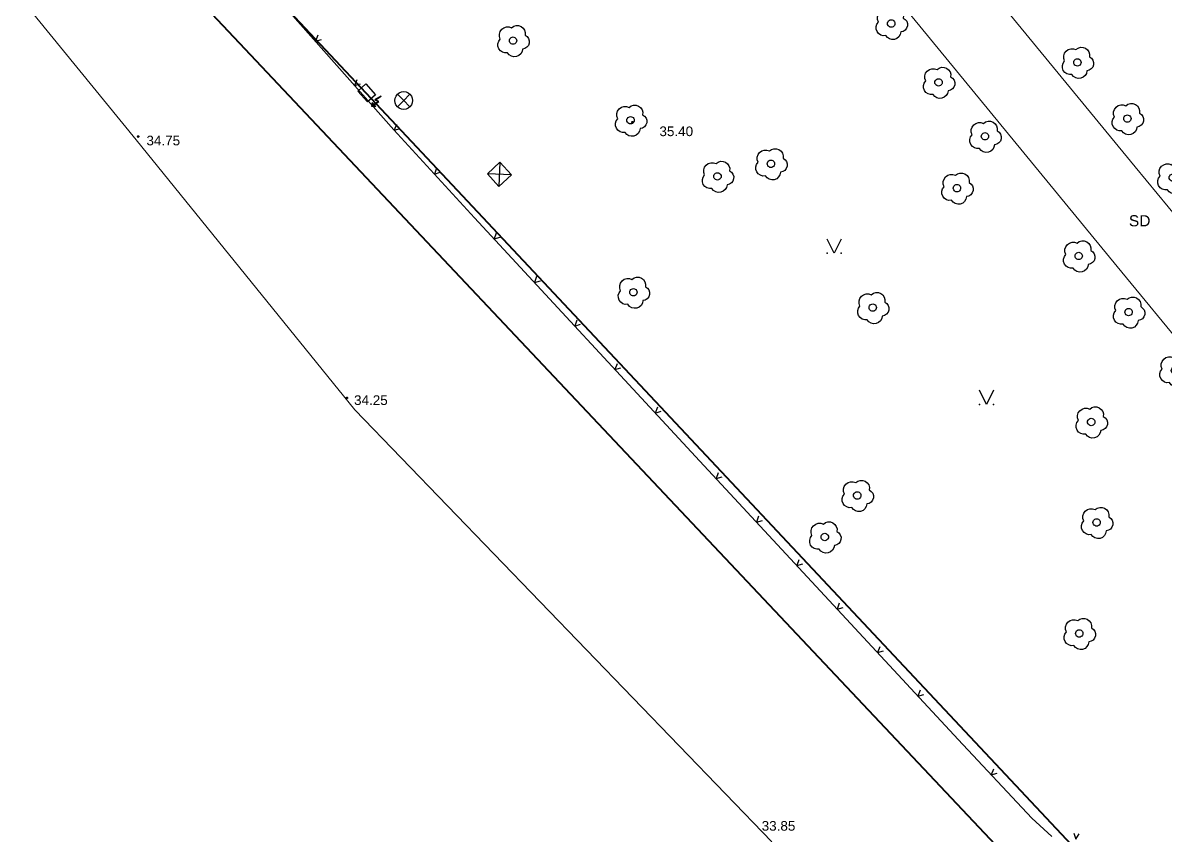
# Model space of a CAD drawing. Header units: metres. Extents: x 363857 to 365179, y 5807840 to 5809004.
# Drawn here: x 364642 to 364719, y 5808416.5 to 5808471.3 of the extents above; entities that cross this region are included whole.
import ezdxf

# ---------------------------------------------------------------- set-up
doc = ezdxf.new("R2010")
doc.units = ezdxf.units.M
doc.header["$LTSCALE"] = 0.5
doc.linetypes.add('LF11.26', pattern=[0])
doc.layers.get('0').update_dxf_attribs({"color": 1, "linetype": 'CONTINUOUS'})
for name, color, linetype in [('Flurstücksgrenze', 5, 'CONTINUOUS'), ('Stk.Befestigungsarten', 1, 'CONTINUOUS'), ('Stk.Bäume', 1, 'CONTINUOUS'), ('Stk.Einfriedungen', 1, 'CONTINUOUS'), ('Stk.Geländehöhen', 1, 'CONTINUOUS'), ('Stk.Grünflächen', 1, 'CONTINUOUS'), ('Stk.Stromversorgung', 1, 'CONTINUOUS'), ('Stk.Topografie allgemein', 1, 'CONTINUOUS'), ('Stk.Ver- und Entsorgungsanlagen allgemein', 1, 'CONTINUOUS')]:
    doc.layers.add(name, color=color, linetype=linetype)
doc.styles.add('TA  11.0401.0000', font='Arial.ttf')

# ---------------------------------------------------------------- blocks, each defined once
blk = doc.blocks.new('S11..378')
at = {"color": 0, "lineweight": -2}
blk.add_lwpolyline([(-0.025, 0.05), (0, 0), (0.025, 0.05)], dxfattribs=at)
blk = doc.blocks.new('Schaltschrank mit Blitz')
at = {"lineweight": -2}
blk.add_hatch(color=0, dxfattribs=at).paths.add_polyline_path([(0.3387, -0.045), (0.2746, -0.1092), (0.2292, -0.0454), (0.2809, -0.0446), (0.2999, 0.064), (0.2234, 0.0322), (0.2487, 0.1804), (0.2546, 0.1802), (0.2297, 0.0388), (0.2999, 0.0713), (0.3064, 0.0709), (0.2876, -0.0448)], flags=0)
at = {"color": 0, "lineweight": -2}
for points in [[(-0.15, 0.1125), (0.15, 0.1125), (0.15, -0.1125), (-0.15, -0.1125)], [(0.2546, 0.1802), (0.2487, 0.1804), (0.2234, 0.0322), (0.2999, 0.064), (0.2809, -0.0446), (0.2292, -0.0454), (0.2746, -0.1092), (0.3387, -0.045), (0.2876, -0.0448), (0.3064, 0.0709), (0.2999, 0.0713), (0.2297, 0.0388)]]:
    blk.add_lwpolyline(points, close=True, dxfattribs=at)
blk = doc.blocks.new('S11..36')
at = {"color": 0, "lineweight": -2}
blk.add_lwpolyline([(0.065, -0.0375, -0.57735), (-0.065, -0.0375, -0.57735), (0, 0.075, -0.57735)], format="xyb", close=True, dxfattribs=at)
for points in [[(-0.05, 0.05), (0, 0), (-0.05, -0.05)], [(0.05, -0.05), (0, 0), (0.05, 0.05)]]:
    blk.add_lwpolyline(points, dxfattribs=at)
blk = doc.blocks.new('S11..37')
at = {"color": 0, "lineweight": -2}
for points in [[(-0.06, 0.06), (0.06, 0.06), (0.06, -0.06), (-0.06, -0.06), (-0.06, 0.06), (0.06, -0.06)], [(0.06, 0.06), (-0.06, -0.06)]]:
    blk.add_lwpolyline(points, dxfattribs=at)
blk = doc.blocks.new('S11..146', base_point=(0, 0.25))
at = {"color": 0, "lineweight": -2}
blk.add_lwpolyline([(0.05, 0.35), (0, 0.25), (-0.05, 0.35)], dxfattribs=at)
for p in [(-0.05, 0.25), (0.05, 0.25)]:
    blk.add_point(p, dxfattribs=at)
blk = doc.blocks.new('S11..60')
at = {"color": 0, "lineweight": -2}
for points in [[(0.165, 0.075, -0.7675055), (0.13, -0.115, -0.7475991), (-0.075, -0.165, -0.7388858), (-0.175, 0.02, -0.7315501), (-0.02, 0.175, -0.7388858)], [(0.0433, -0.025, -0.5773503), (-0.0433, -0.025, -0.5773503), (0, 0.05, -0.5773503)]]:
    blk.add_lwpolyline(points, format="xyb", close=True, dxfattribs=at)
blk = doc.blocks.new('Geländehöhe')
at = {"color": 0, "lineweight": -2}
for points in [[(0.0087, -0.005, -0.5773503), (-0.0087, -0.005, -0.5773503), (0, 0.01, -0.5773503)], [(0.0043, -0.0025, -0.5773503), (-0.0043, -0.0025, -0.5773503), (0, 0.005, -0.5773503)]]:
    blk.add_lwpolyline(points, format="xyb", close=True, dxfattribs=at)

msp = doc.modelspace()

# ---------------------------------------------------------------- linework, layer by layer
at = {"layer": 'Flurstücksgrenze', "color": 7, "linetype": 'Continuous', "lineweight": 40}
msp.add_lwpolyline([(364549.51, 5808600.402), (364553.882, 5808602.403), (364624.25, 5808512.922), (364638.047, 5808495.377), (364717.814, 5808410.4), (364710.559, 5808412.689), (364634.968, 5808492.794), (364613.805, 5808518.876), (364589.883, 5808548.975), (364577.891, 5808565.146), (364549.51, 5808600.402)], close=True, dxfattribs=at)
at = {"layer": 'Stk.Einfriedungen', "color": 7, "linetype": 'LF11.26', "lineweight": 18}
for p, q in [((364666.9955, 5808464.0498), (364657.6642, 5808474.6018)), ((364672.4232, 5808458.1302), (364666.9955, 5808464.0498)), ((364687.339, 5808442.0286), (364672.4232, 5808458.1302)), ((364705.0467, 5808422.9504), (364687.339, 5808442.0286)), ((364710.008, 5808417.6462), (364705.0467, 5808422.9504)), ((364711.3566, 5808416.4282), (364710.008, 5808417.6462))]:
    msp.add_line(p, q, dxfattribs=at)
at = {"layer": 'Stk.Topografie allgemein', "color": 7, "linetype": 'Continuous', "lineweight": 9}
for p, q in [((364649.6111, 5808463.3844), (364629.8833, 5808487.5488)), ((364664.3545, 5808445.1814), (364649.6111, 5808463.3844)), ((364692.4803, 5808416.0697), (364664.3545, 5808445.1814))]:
    msp.add_line(p, q, dxfattribs=at)
at = {"layer": 'Stk.Topografie allgemein', "color": 7, "linetype": 'Continuous', "lineweight": 18}
for p, q in [((364701.571, 5808480.3021), (364716.9844, 5808461.5695)), ((364697.5791, 5808477.0033), (364715.7635, 5808454.8485)), ((364716.9844, 5808461.5695), (364728.6574, 5808447.3432)), ((364715.7635, 5808454.8485), (364730.7842, 5808436.5947))]:
    msp.add_line(p, q, dxfattribs=at)

# ---------------------------------------------------------------- block references
at = {"layer": 'Stk.Bäume', "color": 7, "xscale": 4.95, "yscale": 4.95}
for p in [(364700.5289, 5808471.2242), (364675.0272, 5808470.0686), (364713.0879, 5808468.6025), (364703.7202, 5808467.2544), (364682.9503, 5808464.7047, 35.446), (364716.4529, 5808464.8166), (364706.8534, 5808463.6201), (364692.4176, 5808461.7669), (364688.8131, 5808460.9179), (364719.5218, 5808460.8378), (364704.9612, 5808460.1245), (364713.1716, 5808455.553), (364683.1447, 5808453.1103), (364699.2857, 5808452.075), (364716.5356, 5808451.7681), (364719.6671, 5808447.8297), (364714.0167, 5808444.361), (364698.2364, 5808439.4067), (364714.382, 5808437.5887), (364696.052, 5808436.6086), (364713.2098, 5808430.1057)]:
    msp.add_blockref('S11..60', p, dxfattribs=at)
at = {"layer": 'Stk.Einfriedungen', "color": 7, "xscale": 7.5, "yscale": 7.5}
for p, rotation in [((364661.6959, 5808470.0427), 311.487), ((364664.3457, 5808467.0462), 311.487), ((364667.0166, 5808464.0267), 312.518), ((364669.7199, 5808461.0785), 312.518), ((364673.7474, 5808456.7007), 312.811), ((364676.4658, 5808453.7663), 312.811), ((364679.1841, 5808450.8318), 312.811), ((364681.9024, 5808447.8974), 312.811), ((364684.6207, 5808444.963), 312.811), ((364688.7197, 5808440.541), 312.866), ((364691.4409, 5808437.6092), 312.866), ((364694.162, 5808434.6775), 312.866), ((364696.8832, 5808431.7457), 312.866), ((364699.6044, 5808428.8139), 312.866), ((364702.3255, 5808425.8822), 312.866), ((364707.2756, 5808420.5675), 313.087), ((364712.9856, 5808416.2382), 353.348)]:
    msp.add_blockref('S11..378', p, dxfattribs=dict(at, rotation=rotation))
at = {"layer": 'Stk.Geländehöhen', "color": 7, "xscale": 5, "yscale": 5}
for p in [(364683.0885, 5808464.5735, 35.4), (364649.7409, 5808463.5988, 34.746), (364663.8295, 5808445.994, 34.246)]:
    msp.add_blockref('Geländehöhe', p, dxfattribs=at)
at = {"layer": 'Stk.Grünflächen', "color": 7, "xscale": 9.53, "yscale": 9.53}
for p in [(364696.6829, 5808455.7337), (364706.9588, 5808445.5486)]:
    msp.add_blockref('S11..146', p, dxfattribs=at)
at = {"layer": 'Stk.Stromversorgung', "color": 7, "xscale": 3.25, "yscale": 3.25, "rotation": 311.723}
msp.add_blockref('Schaltschrank mit Blitz', (364665.1525, 5808466.5464), dxfattribs=at)
at = {"layer": 'Stk.Ver- und Entsorgungsanlagen allgemein', "color": 7, "xscale": 8, "yscale": 8}
msp.add_blockref('S11..36', (364667.6545, 5808466.0345), dxfattribs=at)
at = {"layer": 'Stk.Ver- und Entsorgungsanlagen allgemein', "color": 7, "xscale": 9.6, "yscale": 9.6, "rotation": 312.518}
msp.add_blockref('S11..37', (364674.109, 5808461.0556), dxfattribs=at)

# ---------------------------------------------------------------- texts
at = {"layer": 'Stk.Befestigungsarten', "color": 7, "lineweight": 18, "insert": (364716.5561, 5808457.5412), "char_height": 0.75, "attachment_point": 7, "line_spacing_factor": 0.84, "style": 'TA  11.0401.0000'}
msp.add_mtext('SD', dxfattribs=at)
at = {"layer": 'Stk.Geländehöhen', "color": 7, "lineweight": 18, "char_height": 0.65, "attachment_point": 7, "line_spacing_factor": 0.84, "style": 'TA  11.0401.0000'}
for s, insert in [('35.40', (364684.8996, 5808463.6224)), ('34.75', (364650.305, 5808463)), ('34.25', (364664.305, 5808445.5)), ('33.85', (364691.795, 5808416.8))]:
    msp.add_mtext(s, dxfattribs=dict(at, insert=insert))

doc.saveas('drawing.dxf')
